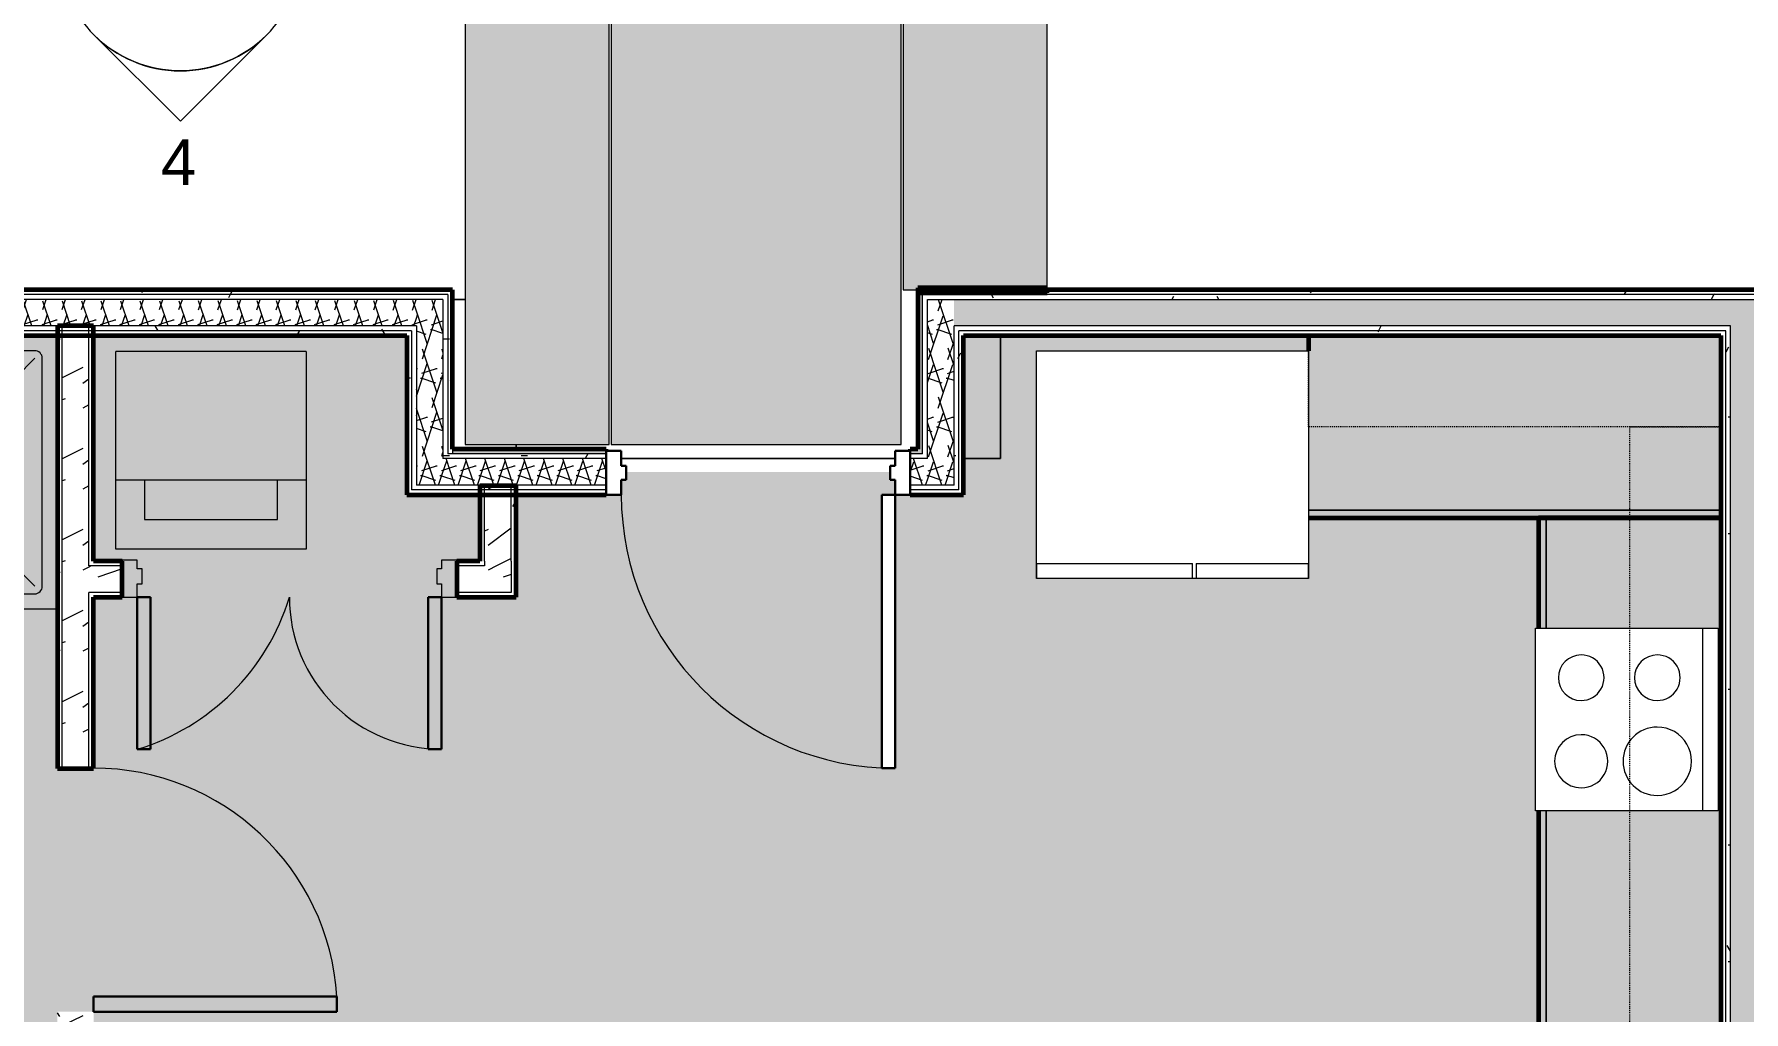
# Model space of a CAD drawing. Header units: inches. Extents: x -4105 to -1989, y 10980 to 12341.
# Drawn here: x -3141.1 to -2916.3, y 11554.3 to 11683 of the extents above; entities that cross this region are included whole.
import ezdxf

# ---------------------------------------------------------------- set-up
doc = ezdxf.new("R2010")
doc.units = ezdxf.units.IN
doc.header["$MEASUREMENT"] = 0
doc.linetypes.add('Dash', pattern=[0.25, 0.125, -0.125])
for name, color, linetype, lineweight in [('0-1', 7, 'Continuous', 5), ('0-2', 7, 'Continuous', 9), ('A-AREA-PATT-2', 41, 'Continuous', 9), ('A-DOOR', 31, 'Continuous', 18), ('A-DOOR-1', 7, 'Continuous', 9), ('A-DOOR-2', 50, 'Continuous', 30), ('A-DOOR-4', 135, 'Continuous', 18), ('A-DOOR-6', 43, 'Continuous', 18), ('A-DOOR-7', 31, 'Continuous', 30), ('A-DOOR-8', 31, 'Continuous', 9), ('A-DOOR-FRAM', 31, 'Continuous', 30), ('A-FLOR', 192, 'Continuous', 18), ('A-FLOR-1', 10, 'Continuous', 18), ('A-FLOR-2', 192, 'Continuous', 5), ('A-WALL', 113, 'Continuous', 18), ('A-WALL-2', 250, 'Continuous', 60), ('A-WALL-3', 10, 'Continuous', 18), ('A-WALL-PATT-1', 7, 'Continuous', 9), ('A-WALL-PATT-2', 253, 'Continuous', 9), ('A-WALL-PATT-4', 111, 'Continuous', 9), ('G-ANNO-SYMB-2', 111, 'Continuous', 9), ('I-WALL', 2, 'Continuous', 18), ('I-WALL-1', 2, 'Continuous', 5), ('I-WALL-2', 2, 'Continuous', 60), ('P-SANR-FIXT-1', 55, 'Continuous', 9), ('P-SANR-FIXT-2', 7, 'Continuous', 9), ('Q-CASE-1', 9, 'Continuous', 9), ('Q-CASE-2', 250, 'Continuous', 60), ('Q-CASE-3', 7, 'Continuous', 9), ('Q-CASE-HDLN-1', 7, 'Dash', 9), ('Q-SPCQ-1', 7, 'Continuous', 9)]:
    doc.layers.add(name, color=color, linetype=linetype, lineweight=lineweight)
doc.styles.add('Arial_1', font='arial.ttf', dxfattribs={"height": 6})
pattern_1 = [(0, (0, 0), (20.48, 5.12), [0.845, -14.515, 0.845, -14.515, -81.92]), (0, (0, 0), (20.48, 5.12), [-30.72, 0.845, -29.875, 0.845, -14.515, -35.84]), (0, (0, 0), (20.48, 5.12), [-76.8, 0.845, -9.395, 0.845, -24.755]), (120, (7.68, 2.56), (-14.67405, 15.1762003), [0.845, -14.515, 0.845, -14.515, -81.92]), (120, (7.68, 2.56), (-14.67405, 15.1762003), [-30.72, 0.845, -29.875, 0.845, -14.515, -35.84]), (120, (7.68, 2.56), (-14.67405, 15.1762003), [-76.8, 0.845, -9.395, 0.845, -24.755]), (240, (10.24, 12.8), (-5.80595, -20.2962003), [0.845, -14.515, 0.845, -14.515, -81.92]), (240, (10.24, 12.8), (-5.80595, -20.2962003), [-30.72, 0.845, -29.875, 0.845, -14.515, -35.84]), (240, (10.24, 12.8), (-5.80595, -20.2962003), [-76.8, 0.845, -9.395, 0.845, -24.755])]
pattern_2 = [(216.87, (4.265, 10.662), (31.9871619, 21.32545714), [5.331, -47.981]), (206.565, (10.662, 7.464), (-10.662476, -10.6620098), [11.921, -11.921]), (198.435, (10.662, 2.132), (-21.32449365, -10.6625869), [6.744, -26.974])]
pattern_3 = [(161.57, (0.32, 0.32), (-2.560496185, -0.000537386), [0, -18.214, 2.022, 0]), (18.43, (-0.32, 0.32), (-2.560496185, 0.000537386), [0, -18.214, 2.022, 0]), (108.43, (0.32, 0.32), (1.27922091, -6.400876726), [6.07, -14.166]), (71.57, (-0.32, 0.32), (1.27922091, 6.400876726), [6.07, -14.166])]

# ---------------------------------------------------------------- blocks, each defined once
blk = doc.blocks.new('Refrigerator_-_Side-by-Side_6047 - 36_ X 30_-1372843-ENLARGED FLOOR PLAN - 3RD FLOOR PLAN - EAST')
at = {"layer": 'Q-SPCQ-1'}
for p, q in [((-17.88, 15.58), (17.87, 15.58)), ((-17.88, -14.42), (-17.88, 15.58)), ((-17.88, 15.58), (-3.13, 15.58)), ((-17.88, 15.58), (-17.88, 13.58)), ((-3.13, 13.58), (-17.88, 13.58)), ((-3.13, 13.58), (-3.13, 15.58)), ((-2.63, 15.58), (17.87, 15.58)), ((-2.63, 15.58), (-2.63, 13.58)), ((17.87, 13.58), (-2.63, 13.58)), ((17.87, 15.58), (17.87, -14.42)), ((17.87, 13.58), (17.87, 15.58)), ((17.87, -14.42), (-17.88, -14.42))]:
    blk.add_line(p, q, dxfattribs=at)
blk = doc.blocks.new('Range - 24_ x 24_-V14-ENLARGED FLOOR PLAN - 3RD FLOOR PLAN - EAST')
at = {"layer": 'Q-SPCQ-1'}
for p, q in [((0, 0), (24, 0)), ((0, -24), (0, 0)), ((24, 0), (24, -24)), ((0, -22), (24, -22)), ((24, -24), (0, -24))]:
    blk.add_line(p, q, dxfattribs=at)
for centre, radius, start, end in [((6.5, -6), 3.5, 360, 180), ((17.5, -6), 3, 360, 180), ((6.5, -6), 3.5, 180, 0), ((17.5, -6), 3, 180, 0), ((6.5, -16), 4.5, 360, 180), ((17.5, -16), 3, 360, 180), ((6.5, -16), 4.5, 180, 0), ((17.5, -16), 3, 180, 0)]:
    blk.add_arc(centre, radius, start, end, dxfattribs=at)
blk = doc.blocks.new('OD_CW_Base Cabinet - OD_CW_Base Cabinet-1445614-ENLARGED FLOOR PLAN - 3RD FLOOR PLAN - EAST')
at = {"layer": 'Q-CASE-1'}
blk.add_hatch(color=256, dxfattribs=at).paths.add_polyline_path([(70.36, 24), (0.74, 24), (0.74, 1), (15.27, 1), (15.27, 23.62), (39.27, 23.62), (39.27, 1), (70.36, 1)], flags=0)
h = blk.add_hatch(color=256, dxfattribs=at)
h.paths.add_polyline_path([(70.36, 1), (39.27, 1), (39.27, 0), (70.36, 0)], flags=0)
h.paths.add_polyline_path([(15.27, 1), (0.74, 1), (0.74, 0), (15.27, 0)], flags=0)
at = {"layer": 'Q-CASE-2'}
for p, q in [((0.74, 24), (0.74, 0)), ((70.36, 0), (70.36, 24)), ((0.74, 0), (15.27, 0)), ((39.27, 0), (70.36, 0))]:
    blk.add_line(p, q, dxfattribs=at)
at = {"layer": 'Q-CASE-3'}
for p, q in [((0.74, 1), (0.74, 24)), ((70.36, 24), (70.36, 1)), ((0.74, 0), (0.74, 1)), ((0.74, 1), (15.27, 1)), ((15.27, 1), (0.74, 1)), ((15.27, 0), (0.74, 0)), ((39.27, 1), (70.36, 1)), ((70.36, 1), (39.27, 1)), ((70.36, 0), (39.27, 0)), ((70.36, 1), (70.36, 0))]:
    blk.add_line(p, q, dxfattribs=at)
blk = doc.blocks.new('OD_CW_Base Cabinet - OD_CW_Base Cabinet-1916523-ENLARGED FLOOR PLAN - 3RD FLOOR PLAN - EAST')
at = {"layer": 'Q-CASE-1'}
for points in [[(0.74, 1), (54.99, 1), (54.99, 24), (0.74, 24), (0.74, 7.8)], [(4.39, 0), (54.99, 0), (54.99, 1), (0.74, 1), (0.74, 0)]]:
    blk.add_hatch(color=256, dxfattribs=at).paths.add_polyline_path(points, flags=0)
at = {"layer": 'Q-CASE-2'}
for p, q in [((0.74, 24), (0.74, 22)), ((0.74, 0), (54.99, 0))]:
    blk.add_line(p, q, dxfattribs=at)
at = {"layer": 'Q-CASE-3'}
for p, q in [((0.74, 22), (0.74, 24)), ((0.74, 1), (54.99, 1)), ((54.99, 1), (0.74, 1)), ((54.99, 0), (0.74, 0))]:
    blk.add_line(p, q, dxfattribs=at)
blk = doc.blocks.new('Single-Flush - 32_ x 84_-1372862-ENLARGED FLOOR PLAN - 3RD FLOOR PLAN - EAST')
at = {"layer": 'A-DOOR-1'}
blk.add_arc((16, 2.37), 32.07, 93.5759, 180, dxfattribs=at)
at = {"layer": 'A-DOOR-2'}
for p, q in [((14, 2.37), (14, 34.38)), ((16, 34.38), (14, 34.38)), ((16, 2.37), (16, 34.38)), ((16, 2.37), (14, 2.37))]:
    blk.add_line(p, q, dxfattribs=at)
blk = doc.blocks.new('OD_CW_Upper Cabinet - OD_CW_Upper Cabinet-1916543-ENLARGED FLOOR PLAN - 3RD FLOOR PLAN - EAST')
at = {"layer": 'Q-CASE-HDLN-1'}
for p, q in [((0.74, -24), (0.74, -12)), ((0.74, -12), (118.36, -12)), ((118.36, -12), (118.36, -24)), ((118.36, -24), (0.74, -24))]:
    blk.add_line(p, q, dxfattribs=at)
blk = doc.blocks.new('OD_CW_Upper Cabinet - OD_CW_Upper Cabinet-1916511-ENLARGED FLOOR PLAN - 3RD FLOOR PLAN - EAST')
at = {"layer": 'Q-CASE-HDLN-1'}
for p, q in [((0.74, -24), (0.74, -12)), ((0.74, -12), (54.99, -12)), ((54.99, -12), (54.99, -24)), ((54.99, -24), (0.74, -24))]:
    blk.add_line(p, q, dxfattribs=at)
blk = doc.blocks.new('Stacked Washer and Dryer - 26_x25_ - Private-1372850-ENLARGED FLOOR PLAN - 3RD FLOOR PLAN - EAST')
at = {"layer": 'P-SANR-FIXT-1'}
blk.add_hatch(color=256, dxfattribs=at).paths.add_polyline_path([(26, 12.5), (0, 12.5), (0, -12.5), (26, -12.5)], flags=0)
at = {"layer": 'P-SANR-FIXT-2'}
for p, q in [((0, 12.5), (26, 12.5)), ((0, 12.5), (0, -12.5)), ((16.90625, -12.5), (16.90625, 12.5)), ((26, 12.5), (26, -12.5)), ((22.09375, 8.75), (16.90625, 8.75)), ((22.09375, -8.75), (22.09375, 8.75)), ((16.90625, -8.75), (22.09375, -8.75)), ((26, -12.5), (0, -12.5))]:
    blk.add_line(p, q, dxfattribs=at)
blk = doc.blocks.new('Flush-Double-Door-Adj_swing-w_handle_2100 - 1_-8_ x 7_-0_-2080036-ENLARGED FLOOR PLAN - 3RD FLOOR PLAN - EAST')
at = {"layer": 'A-DOOR-4'}
for points in [[(-20, 22.375), (-20, 2.375), (-18.25, 2.375), (-18.25, 22.375)], [(18.25, 22.375), (18.25, 2.375), (20, 2.375), (20, 22.375)]]:
    blk.add_hatch(color=256, dxfattribs=at).paths.add_polyline_path(points, flags=0)
at = {"layer": 'A-DOOR-6'}
h = blk.add_hatch(color=256, dxfattribs=at)
h.paths.add_polyline_path([(-20, 2.375), (-22, 2.375), (-22, -2.5), (-20, -2.5), (-20, -1.375), (-19.375, -1.375), (-19.375, 0.625), (-20, 0.625), (-20, 1.75)], flags=0)
h.paths.add_polyline_path([(22, 2.375), (20, 2.375), (20, 0.625), (19.375, 0.625), (19.375, -1.375), (20, -1.375), (20, -2.5), (22, -2.5), (22, 1.75)], flags=0)
at = {"layer": 'A-DOOR-1'}
for p, q in [((-20, 22.375), (-18.25, 22.375)), ((-20, 2.375), (-20, 22.375)), ((-18.25, 22.375), (-18.25, 2.375)), ((18.25, 22.375), (18.25, 2.375)), ((20, 22.375), (18.25, 22.375)), ((20, 2.375), (20, 22.375)), ((-20, 2.375), (-22, 2.375)), ((-22, 2.375), (-22, -2.5)), ((-18.25, 2.375), (-20, 2.375)), ((-20, 0.625), (-20, 2.375)), ((18.25, 2.375), (20, 2.375)), ((22, 2.375), (20, 2.375)), ((20, 2.375), (20, 0.625)), ((22, -2.5), (22, 2.375)), ((-19.375, 0.625), (-20, 0.625)), ((-19.375, -1.375), (-19.375, 0.625)), ((20, 0.625), (19.375, 0.625)), ((19.375, 0.625), (19.375, -1.375)), ((-20, -1.375), (-19.375, -1.375)), ((-20, -2.5), (-20, -1.375)), ((19.375, -1.375), (20, -1.375)), ((20, -1.375), (20, -2.5)), ((-22, -2.5), (-20, -2.5)), ((20, -2.5), (22, -2.5))]:
    blk.add_line(p, q, dxfattribs=at)
for centre, radius, start, end in [((-20, 2.375), 20, 360, 90), ((28.686, -6.311), 29.972, 106.84609, 163.15391)]:
    blk.add_arc(centre, radius, start, end, dxfattribs=at)
at = {"layer": 'A-DOOR-2'}
for p, q in [((-20, 22.375), (-20, 2.375)), ((-18.25, 22.375), (-20, 22.375)), ((-18.25, 2.375), (-18.25, 22.375)), ((20, 22.375), (18.25, 22.375)), ((18.25, 22.375), (18.25, 2.375)), ((20, 2.375), (20, 22.375)), ((-20, 2.375), (-18.25, 2.375)), ((18.25, 2.375), (20, 2.375))]:
    blk.add_line(p, q, dxfattribs=at)
blk = doc.blocks.new('Shower Base-3D - 36_ x 36_-1585791-ENLARGED FLOOR PLAN - 3RD FLOOR PLAN - EAST')
at = {"layer": 'P-SANR-FIXT-2'}
for p, q in [((-18, -18), (-18, 18)), ((15, 16), (-15, 16)), ((-16, 15), (-16, -15)), ((-1.13, 0.98), (-15, 15)), ((1.01, 1.11), (15, 15)), ((16, -15), (16, 15)), ((-1.12, -1), (-15, -15)), ((0.97, -1.14), (15, -15)), ((-15, -16), (15, -16))]:
    blk.add_line(p, q, dxfattribs=at)
for centre, start, end in [((-15, 15), 90, 180), ((15, 15), 360, 90), ((-15, -15), 180, 270), ((15, -15), 270, 0)]:
    blk.add_arc(centre, 1, start, end, dxfattribs=at)
blk = doc.blocks.new('CTR - 1st Phase - Unit Layouts_rvt-1-ENLARGED FLOOR PLAN - 3RD FLOOR PLAN - EAST')
at = {"layer": 'A-WALL-PATT-1'}
h = blk.add_hatch(dxfattribs=at)
h.set_pattern_fill('FP_1', color=256, style=0, pattern_type=2)
h.set_pattern_definition(pattern_1)
h.paths.add_polyline_path([(-3138.06, 11481.44), (-3137.44, 11481.44), (-3137.44, 11510.81), (-3138.06, 11510.81), (-3138.06, 11485.56)], flags=0)
h.paths.add_polyline_path([(-3137.44, 11514.31), (-3137.44, 11554.34), (-3138.06, 11554.34), (-3138.06, 11514.31)], flags=0)
h.paths.add_polyline_path([(-3137.44, 11586.34), (-3137.44, 11643.34), (-3138.06, 11643.34), (-3138.06, 11586.34)], flags=0)
h = blk.add_hatch(dxfattribs=at)
h.set_pattern_fill('FP_1', color=256, style=0, pattern_type=2)
h.set_pattern_definition(pattern_1)
h.paths.add_polyline_path([(-3133.94, 11485.56), (-3133.31, 11485.56), (-3133.31, 11510.81), (-3133.94, 11510.81), (-3133.94, 11494.25)], flags=0)
h.paths.add_polyline_path([(-3133.94, 11514.31), (-3133.31, 11514.31), (-3133.31, 11539.56), (-3133.94, 11539.56), (-3133.94, 11514.94)], flags=0)
h.paths.add_polyline_path([(-3133.31, 11543.06), (-3133.31, 11554.34), (-3133.94, 11554.34), (-3133.94, 11543.06)], flags=0)
h.paths.add_polyline_path([(-3133.31, 11586.34), (-3133.31, 11609.52), (-3133.94, 11609.52), (-3133.94, 11586.34)], flags=0)
h.paths.add_polyline_path([(-3133.31, 11613.02), (-3133.31, 11643.34), (-3133.94, 11643.34), (-3133.94, 11613.02), (-3133.41, 11613.02)], flags=0)
h = blk.add_hatch(dxfattribs=at)
h.set_pattern_fill('FP_1', color=256, style=0, pattern_type=2)
h.set_pattern_definition(pattern_1)
h.paths.add_polyline_path([(-3078.4, 11609.52), (-3077.77, 11609.52), (-3077.77, 11622.39), (-3078.4, 11622.39), (-3078.4, 11613.02)], flags=0)
at = {"layer": 'A-WALL-PATT-2'}
h = blk.add_hatch(dxfattribs=at)
h.set_pattern_fill('FP_2', color=256, style=0, pattern_type=2)
h.set_pattern_definition(pattern_2)
h.paths.add_polyline_path([(-3137.44, 11482.06), (-3133.94, 11482.06), (-3133.94, 11554.34), (-3137.44, 11554.34), (-3137.44, 11494.25)], flags=0)
h.paths.add_polyline_path([(-3137.44, 11586.34), (-3133.94, 11586.34), (-3133.94, 11644.59), (-3137.44, 11644.59), (-3137.44, 11615.23)], flags=0)
h = blk.add_hatch(dxfattribs=at)
h.set_pattern_fill('FP_2', color=256, style=0, pattern_type=2)
h.set_pattern_definition(pattern_2)
h.paths.add_polyline_path([(-3081.9, 11613.02), (-3078.4, 11613.02), (-3078.4, 11623.57), (-3081.9, 11623.57), (-3081.9, 11613.65)], flags=0)
h = blk.add_hatch(dxfattribs=at)
h.set_pattern_fill('FP_2', color=256, style=0, pattern_type=2)
h.set_pattern_definition(pattern_2)
h.paths.add_polyline_path([(-3078.76, 11609.52), (-3078.4, 11609.52), (-3078.4, 11613.02), (-3085.57, 11613.02), (-3085.57, 11609.52), (-3080.54, 11609.52)], flags=0)
h.paths.add_polyline_path([(-3130.37, 11609.52), (-3129.57, 11609.52), (-3129.57, 11613.02), (-3133.94, 11613.02), (-3133.94, 11609.52), (-3133.3, 11609.52)], flags=0)
at = {"layer": 'A-WALL-2'}
for p, q in [((-3138.06, 11644.59), (-3138.06, 11586.34)), ((-3133.31, 11644.59), (-3138.06, 11644.59)), ((-3133.31, 11613.65), (-3133.31, 11644.59)), ((-3082.52, 11623.57), (-3082.52, 11613.65)), ((-3077.77, 11623.57), (-3082.52, 11623.57)), ((-3077.77, 11613.65), (-3077.77, 11623.57)), ((-3129.57, 11613.65), (-3133.31, 11613.65)), ((-3129.57, 11608.9), (-3129.57, 11613.65)), ((-3082.52, 11613.65), (-3085.57, 11613.65)), ((-3085.57, 11613.65), (-3085.57, 11608.9)), ((-3077.77, 11609.52), (-3077.77, 11613.65)), ((-3133.31, 11586.34), (-3133.31, 11608.9)), ((-3133.31, 11608.9), (-3129.57, 11608.9)), ((-3085.57, 11608.9), (-3077.77, 11608.9)), ((-3077.77, 11608.9), (-3077.77, 11609.52)), ((-3138.06, 11586.34), (-3133.31, 11586.34))]:
    blk.add_line(p, q, dxfattribs=at)
at = {"layer": 'A-WALL-3'}
for p, q in [((-3137.44, 11586.34), (-3137.44, 11644.59)), ((-3133.94, 11613.02), (-3133.94, 11644.59)), ((-3081.9, 11613.65), (-3081.9, 11623.57)), ((-3078.4, 11613.65), (-3078.4, 11623.57)), ((-3081.9, 11613.65), (-3081.9, 11613.02)), ((-3078.4, 11613.65), (-3078.4, 11613.02)), ((-3133.31, 11613.02), (-3133.94, 11613.02)), ((-3129.57, 11613.02), (-3133.31, 11613.02)), ((-3081.9, 11613.02), (-3085.57, 11613.02)), ((-3078.4, 11613.02), (-3078.4, 11609.52)), ((-3133.94, 11586.34), (-3133.94, 11609.52)), ((-3133.31, 11609.52), (-3133.94, 11609.52)), ((-3129.57, 11609.52), (-3133.31, 11609.52)), ((-3078.4, 11609.52), (-3085.57, 11609.52))]:
    blk.add_line(p, q, dxfattribs=at)
at = {"layer": '0-2'}
blk.add_blockref('OD_CW_Base Cabinet - OD_CW_Base Cabinet-1916523-ENLARGED FLOOR PLAN - 3RD FLOOR PLAN - EAST', (-2974.31, 11619.34), dxfattribs=at)
for name, p, rotation in [('OD_CW_Upper Cabinet - OD_CW_Upper Cabinet-1916511-ENLARGED FLOOR PLAN - 3RD FLOOR PLAN - EAST', (-2918.59, 11619.34), 180), ('Shower Base-3D - 36_ x 36_-1585791-ENLARGED FLOOR PLAN - 3RD FLOOR PLAN - EAST', (-3156.06, 11625.34), 89.99999999995828), ('Stacked Washer and Dryer - 26_x25_ - Private-1372850-ENLARGED FLOOR PLAN - 3RD FLOOR PLAN - EAST', (-3117.87, 11641.23), 269.9999999999844), ('Refrigerator_-_Side-by-Side_6047 - 36_ X 30_-1372843-ENLARGED FLOOR PLAN - 3RD FLOOR PLAN - EAST', (-2991.45, 11626.92), 180), ('OD_CW_Upper Cabinet - OD_CW_Upper Cabinet-1916543-ENLARGED FLOOR PLAN - 3RD FLOOR PLAN - EAST', (-2943.32, 11512.98), 89.99999999999291), ('OD_CW_Base Cabinet - OD_CW_Base Cabinet-1445614-ENLARGED FLOOR PLAN - 3RD FLOOR PLAN - EAST', (-2943.32, 11620.08), 269.9999999999942), ('Flush-Double-Door-Adj_swing-w_handle_2100 - 1_-8_ x 7_-0_-2080036-ENLARGED FLOOR PLAN - 3RD FLOOR PLAN - EAST', (-3107.57, 11611.27), 180), ('Range - 24_ x 24_-V14-ENLARGED FLOOR PLAN - 3RD FLOOR PLAN - EAST', (-2943.7, 11580.81), 89.99999999998498), ('Single-Flush - 32_ x 84_-1372862-ENLARGED FLOOR PLAN - 3RD FLOOR PLAN - EAST', (-3135.69, 11570.34), 269.9999999999873)]:
    blk.add_blockref(name, p, dxfattribs=dict(at, rotation=rotation))
blk = doc.blocks.new('CTR - 1st Phase - Shell_rvt-1-ENLARGED FLOOR PLAN - 3RD FLOOR PLAN - EAST')
at = {"layer": 'A-FLOR-1'}
for p, q in [((-3084.46, 11648.09), (-3086.12, 11648.09)), ((-3086.12, 11648.09), (-3084.46, 11648.09)), ((-3014.07, 11643.34), (-3014.07, 11627.14)), ((-3014.07, 11627.14), (-3014.07, 11643.34)), ((-3077.77, 11628.39), (-3077.77, 11628.98)), ((-3077.77, 11628.98), (-3077.77, 11628.39)), ((-3027.92, 11627.14), (-3063.92, 11627.14)), ((-3063.92, 11627.14), (-3027.92, 11627.14)), ((-3014.07, 11627.14), (-3018.92, 11627.14)), ((-3018.92, 11627.14), (-3014.07, 11627.14))]:
    blk.add_line(p, q, dxfattribs=at)
blk = doc.blocks.new('HOLLOW METAL - UNIT DOOR-2058840-ENLARGED FLOOR PLAN - 3RD FLOOR PLAN - EAST')
at = {"layer": 'A-DOOR-7'}
for p, q in [((16.25, -3.25), (18, -3.25)), ((16.25, -39.25), (16.25, -3.25)), ((18, -3.25), (18, -39.25)), ((18, -39.25), (16.25, -39.25))]:
    blk.add_line(p, q, dxfattribs=at)
at = {"layer": 'A-DOOR-8'}
blk.add_arc((18, -3.25), 36, 180, 270, dxfattribs=at)
at = {"layer": 'A-DOOR-FRAM'}
for p, q in [((-20, 2.5), (-18, 2.5)), ((-20, -3.25), (-20, 2.5)), ((-18, 2.5), (-18, 0.5625)), ((18, 2.5), (20, 2.5)), ((18, 0.5625), (18, 2.5)), ((20, 2.5), (20, -3.25)), ((-18, 0.5625), (-17.375, 0.5625)), ((-17.375, 0.5625), (-17.375, -1.3125)), ((17.375, 0.5625), (18, 0.5625)), ((17.375, -1.3125), (17.375, 0.5625)), ((-18, -1.3125), (-18, -3.25)), ((-17.375, -1.3125), (-18, -1.3125)), ((18, -1.3125), (17.375, -1.3125)), ((18, -3.25), (18, -1.3125)), ((-18, -3.25), (-20, -3.25)), ((20, -3.25), (18, -3.25))]:
    blk.add_line(p, q, dxfattribs=at)
blk = doc.blocks.new('Elevation - Filled Arrow-152140-ENLARGED FLOOR PLAN - 3RD FLOOR PLAN - EAST')
at = {"layer": 'G-ANNO-SYMB-2'}
for start, end in [(360, 180), (180, 360)]:
    blk.add_arc((0, 0), 0.25, start, end, dxfattribs=at)
blk = doc.blocks.new('Elevation - Filled Arrow-151867-ENLARGED FLOOR PLAN - 3RD FLOOR PLAN - EAST')
at = {"layer": 'G-ANNO-SYMB-2'}
for p, q in [((0, 0.3536), (-0.1768, 0.1768)), ((0.1768, 0.1768), (0, 0.3536))]:
    blk.add_line(p, q, dxfattribs=at)
blk.add_arc((0, 0), 0.25, 45, 135, dxfattribs=at)

msp = doc.modelspace()

# ---------------------------------------------------------------- hatches: boundary and pattern name
at = {"layer": 'A-AREA-PATT-2'}
h = msp.add_hatch(color=256, dxfattribs=at)
h.paths.add_polyline_path([(-3127.5737, 11608.8997), (-3125.8237, 11608.8997), (-3125.8237, 11588.8997), (-3127.5737, 11588.8997)], flags=0)
h.paths.add_polyline_path([(-3103.9237, 11252.3894), (-3098.9112, 11252.3894), (-3098.9112, 11255.6394), (-3101.29, 11255.6394), (-3101.29, 11283.7894), (-3102.6737, 11283.7894), (-3102.6737, 11288.5394), (-3095.2362, 11288.5394), (-3095.2362, 11283.7894), (-3096.54, 11283.7894), (-3096.54, 11256.2644), (-3074.6737, 11256.2644), (-3074.6737, 11283.7894), (-3075.2362, 11283.7894), (-3075.2362, 11288.5394), (-3074.6737, 11288.5394), (-3074.6737, 11442.4394), (-3069.9237, 11442.4394), (-3069.9237, 11256.2644), (-2919.3237, 11256.2644), (-2919.3237, 11328.2761), (-2935.4487, 11328.2761), (-2935.4487, 11328.9366), (-2935.4798, 11328.9634), (-2935.4798, 11329.4257), (-2935.4487, 11329.4257), (-2935.4487, 11344.6187), (-2935.4805, 11344.6187), (-2935.4805, 11345.6132), (-2935.4487, 11345.6132), (-2935.4487, 11346.2761), (-2931.4487, 11346.2761), (-2931.4487, 11382.2761), (-2935.4487, 11382.2761), (-2935.4487, 11382.939), (-2935.4805, 11382.939), (-2935.4798, 11383.9335), (-2935.4487, 11383.9335), (-2935.4487, 11399.1265), (-2935.4798, 11399.1265), (-2935.4798, 11399.6156), (-2935.4487, 11399.6156), (-2935.4487, 11400.2761), (-2919.3237, 11400.2761), (-2919.3237, 11513.7144), (-2944.6326, 11513.7144), (-2944.6326, 11506.6399), (-2961.1326, 11506.6399), (-2961.1326, 11513.7144), (-2974.7539, 11513.7144), (-2974.7539, 11506.6399), (-2991.2539, 11506.6399), (-2991.2539, 11513.7144), (-3003.8752, 11513.7144), (-3003.8752, 11506.6399), (-3020.3752, 11506.6399), (-3020.3752, 11513.7144), (-3027.9237, 11513.7144), (-3027.9237, 11549.7144), (-3025.3237, 11549.7144), (-3025.317, 11551.1935), (-3025.2661, 11551.2817), (-3025.1269, 11551.3394), (-3024.2308, 11551.3394), (-3024.2308, 11551.5894), (-3020.4997, 11551.5894), (-3020.4997, 11551.8394), (-3018.5312, 11551.8394), (-3018.5312, 11551.5894), (-3009.1737, 11551.5894), (-3009.1737, 11551.8394), (-3008.5832, 11551.8394), (-3008.5832, 11551.5894), (-3007.9926, 11551.5894), (-3007.9926, 11551.8394), (-3007.402, 11551.8394), (-3007.402, 11551.5894), (-3006.8115, 11551.5894), (-3006.8115, 11551.8394), (-3006.2209, 11551.8394), (-3006.2209, 11551.5894), (-3005.6304, 11551.5894), (-3005.6304, 11551.8394), (-3005.0398, 11551.8394), (-3005.0398, 11551.5894), (-3002.4167, 11551.5894), (-3002.3956, 11551.3394), (-3001.4673, 11551.3173), (-3001.3814, 11551.2817), (-3001.3237, 11551.1425), (-3001.3237, 11549.7144), (-2943.3237, 11549.7144), (-2943.3237, 11580.8092), (-2943.6987, 11580.8092), (-2943.6987, 11604.8092), (-2943.3237, 11604.8092), (-2943.3237, 11619.3394), (-2973.5737, 11619.3394), (-2973.5737, 11611.3394), (-3009.3237, 11611.3394), (-3009.3237, 11641.3394), (-2973.5737, 11641.3394), (-2973.5737, 11643.3394), (-3018.9237, 11643.3394), (-3018.9237, 11622.3894), (-3027.9237, 11622.3894), (-3027.9237, 11624.3269), (-3028.5487, 11624.3269), (-3028.5487, 11625.3894), (-3063.2987, 11625.3894), (-3063.2987, 11624.3269), (-3063.9237, 11624.3269), (-3063.9237, 11622.3894), (-3077.7737, 11622.3894), (-3077.7737, 11608.8997), (-3087.5737, 11608.8997), (-3087.5737, 11610.6497), (-3088.1987, 11610.6497), (-3088.1987, 11612.6497), (-3087.5737, 11612.6497), (-3087.5737, 11613.7747), (-3085.5737, 11613.7747), (-3085.5737, 11613.6497), (-3082.5237, 11613.6497), (-3082.5237, 11622.3894), (-3092.1237, 11622.3894), (-3092.1237, 11643.3394), (-3133.3128, 11643.3394), (-3133.3128, 11613.6497), (-3129.5737, 11613.6497), (-3129.5737, 11613.7747), (-3127.5737, 11613.7747), (-3127.5737, 11612.6497), (-3126.9487, 11612.6497), (-3126.9487, 11610.6497), (-3127.5737, 11610.6497), (-3127.5737, 11608.8997), (-3133.3128, 11608.8997), (-3133.3128, 11586.3394), (-3138.0628, 11586.3394), (-3138.0628, 11643.3394), (-3174.0628, 11643.3394), (-3174.0628, 11607.3394), (-3179.1878, 11607.3394), (-3179.1878, 11612.0894), (-3178.8128, 11612.0894), (-3178.8128, 11643.3394), (-3201.3237, 11643.3394), (-3201.3237, 11612.0894), (-3199.1878, 11612.0894), (-3199.1878, 11607.3394), (-3201.3237, 11607.3394), (-3201.3237, 11601.3156), (-3193.5975, 11601.3156), (-3192.6331, 11601.1886), (-3191.7344, 11600.8164), (-3190.9627, 11600.2242), (-3190.3705, 11599.4525), (-3189.9983, 11598.5538), (-3189.8713, 11597.5131), (-3189.8713, 11596.2011), (-3186.8475, 11596.5488), (-3185.8475, 11597.7405), (-3184.8475, 11598.3073), (-3183.6602, 11598.6083), (-3182.8437, 11598.7522), (-3181.8475, 11598.8394), (-3179.8551, 11598.6651), (-3177.8475, 11598.1271), (-3175.8475, 11597.3992), (-3173.8475, 11596.4666), (-3171.8475, 11595.0792), (-3170.8475, 11594.0792), (-3170.3475, 11593.2131), (-3169.8475, 11591.8394), (-3169.8475, 11590.8394), (-3170.3475, 11589.4657), (-3170.8475, 11588.5996), (-3171.8475, 11587.5996), (-3173.8475, 11586.2122), (-3175.8475, 11585.2796), (-3177.8475, 11584.5516), (-3179.8551, 11584.0137), (-3181.8475, 11583.8394), (-3182.8437, 11583.9266), (-3183.8475, 11584.1035), (-3184.8475, 11584.3715), (-3185.8475, 11584.9383), (-3186.8475, 11586.13), (-3189.8713, 11586.4777), (-3189.8713, 11585.0894), (-3189.9983, 11584.125), (-3190.3705, 11583.2263), (-3190.9627, 11582.4546), (-3191.7344, 11581.8624), (-3192.6331, 11581.4901), (-3193.5975, 11581.3632), (-3201.3237, 11581.3632), (-3201.3237, 11573.3394), (-3177.3237, 11573.3394), (-3177.3237, 11514.9394), (-3173.5737, 11514.9394), (-3173.5737, 11510.1894), (-3201.3237, 11510.1894), (-3201.3237, 11256.2644), (-3139.4362, 11256.2644), (-3139.4362, 11288.5394), (-3132.6737, 11288.5394), (-3132.6737, 11283.7894), (-3134.6862, 11283.7894), (-3134.6862, 11256.1644), (-3136.9362, 11256.1644), (-3136.9362, 11252.3894), (-3104.9237, 11252.3894)], flags=0)
h.paths.add_polyline_path([(-3104.9237, 11257.5394), (-3131.9237, 11257.5394), (-3131.9237, 11282.7894), (-3122.4237, 11282.7894), (-3122.4152, 11283.2894), (-3121.9237, 11283.2894), (-3121.9237, 11282.7894), (-3105.6737, 11282.7894), (-3105.661, 11283.2894), (-3104.9237, 11283.2894), (-3104.9237, 11282.7894), (-3103.9237, 11282.7894), (-3103.9237, 11257.5394)], flags=0)
h.paths.add_polyline_path([(-2969.921, 11280.7864), (-2980.3987, 11280.7864), (-2980.3987, 11315.7864), (-2974.3987, 11315.7864), (-2974.3987, 11316.7864), (-2938.3987, 11316.7864), (-2938.3987, 11315.7864), (-2932.3987, 11315.7864), (-2932.3987, 11280.7864)], flags=0)
h.paths.add_polyline_path([(-3199.3862, 11293.3144), (-3199.3862, 11311.3144), (-3181.3862, 11311.3144), (-3181.3862, 11293.3144), (-3191.5297, 11293.3144)], flags=0)
h.paths.add_polyline_path([(-3198.9273, 11315.3144), (-3199.8862, 11315.3144), (-3199.8862, 11393.3144), (-3119.8862, 11393.3144), (-3119.8862, 11315.3144), (-3184.7453, 11315.3144)], flags=0)
h.paths.add_polyline_path([(-3019.7237, 11325.7864), (-3019.7237, 11409.7864), (-2984.7237, 11409.7864), (-2984.7237, 11403.7864), (-2983.7237, 11403.7864), (-2983.7237, 11331.7864), (-2984.7237, 11331.7864), (-2984.7237, 11325.7864), (-3015.7237, 11325.7864)], flags=0)
h.paths.add_polyline_path([(-3199.3862, 11395.2462), (-3199.3862, 11413.2462), (-3181.3862, 11413.2462), (-3181.3862, 11395.2462)], flags=0)
h.paths.add_polyline_path([(-2963.5204, 11418.7864), (-2974.3987, 11418.7864), (-2974.3987, 11419.7864), (-2980.3987, 11419.7864), (-2980.3987, 11454.7864), (-2932.3987, 11454.7864), (-2932.3987, 11419.7864), (-2938.3987, 11419.7864), (-2938.3987, 11418.7864)], flags=0)
h.paths.add_polyline_path([(-3074.6737, 11478.4394), (-3074.6737, 11481.4394), (-3081.4362, 11481.4394), (-3081.4362, 11480.6894), (-3083.9362, 11480.6894), (-3083.9362, 11481.4394), (-3084.1862, 11481.4394), (-3084.1862, 11483.4394), (-3106.1862, 11483.4394), (-3106.1862, 11484.8144), (-3126.1862, 11484.8144), (-3126.1862, 11481.4394), (-3126.4362, 11481.4394), (-3126.4362, 11480.6894), (-3128.9362, 11480.6894), (-3128.9362, 11481.4394), (-3138.0628, 11481.4394), (-3138.0628, 11510.1894), (-3139.5737, 11510.1894), (-3139.5737, 11514.9394), (-3138.0628, 11514.9394), (-3138.0628, 11554.3394), (-3133.3128, 11554.3394), (-3133.3128, 11543.6894), (-3128.9362, 11543.6894), (-3128.9362, 11544.4394), (-3126.4362, 11544.4394), (-3126.4362, 11543.6894), (-3126.1862, 11543.6894), (-3126.1862, 11540.3144), (-3106.1862, 11540.3144), (-3106.1862, 11541.6894), (-3084.1862, 11541.6894), (-3084.1862, 11543.6894), (-3083.9362, 11543.6894), (-3083.9362, 11544.4394), (-3081.4362, 11544.4394), (-3081.4362, 11543.6894), (-3069.9237, 11543.6894), (-3069.9237, 11478.4394), (-3074.0487, 11478.4394)], flags=0)
h.paths.add_polyline_path([(-3092.0577, 11484.8144), (-3084.1862, 11484.8144), (-3084.1862, 11486.1894), (-3083.9362, 11486.1894), (-3083.9362, 11486.9394), (-3081.4362, 11486.9394), (-3081.4362, 11486.1894), (-3074.6737, 11486.1894), (-3074.6737, 11510.1894), (-3133.3128, 11510.1894), (-3133.3128, 11486.1894), (-3128.9362, 11486.1894), (-3128.9362, 11486.9394), (-3126.4362, 11486.9394), (-3126.4362, 11486.1894), (-3104.1862, 11486.1894), (-3104.1862, 11484.8144), (-3100.1088, 11484.8144)], flags=0)
h.paths.add_polyline_path([(-3095.3812, 11514.9394), (-3074.6737, 11514.9394), (-3074.6737, 11538.9394), (-3081.4362, 11538.9394), (-3081.4362, 11538.1894), (-3083.9362, 11538.1894), (-3083.9362, 11538.9394), (-3084.1862, 11538.9394), (-3084.1862, 11540.3144), (-3104.1862, 11540.3144), (-3104.1862, 11538.9394), (-3126.4362, 11538.9394), (-3126.4362, 11538.1894), (-3128.9362, 11538.1894), (-3128.9362, 11538.9394), (-3133.3128, 11538.9394), (-3133.3128, 11514.9394), (-3109.3128, 11514.9394)], flags=0)
h.paths.add_polyline_path([(-3027.9237, 11586.3894), (-3029.6737, 11586.3894), (-3029.6737, 11622.3894), (-3027.9237, 11622.3894), (-3027.9237, 11606.7541)], flags=0)
h.paths.add_polyline_path([(-3089.3237, 11588.8997), (-3089.3237, 11608.8997), (-3087.5737, 11608.8997), (-3087.5737, 11588.8997), (-3089.1237, 11588.8997)], flags=0)
h.paths.add_polyline_path([(-3129.5737, 11615.234), (-3130.3737, 11615.234), (-3130.3737, 11641.234), (-3105.3737, 11641.234), (-3105.3737, 11615.234), (-3127.5737, 11615.234)], flags=0)
at = {"layer": 'A-FLOR-2'}
h = msp.add_hatch(color=256, dxfattribs=at)
h.paths.add_polyline_path([(-3077.6705, 11628.9808), (-3065.5052, 11628.9808), (-3065.5052, 11692.5894), (-3084.4552, 11692.5894), (-3084.4552, 11628.9808), (-3077.7737, 11628.9808)], flags=0)
h.paths.add_polyline_path([(-3027.1052, 11628.9808), (-3027.1052, 11692.5894), (-3065.2552, 11692.5894), (-3065.2552, 11628.9808), (-3030.9893, 11628.9808)], flags=0)
h.paths.add_polyline_path([(-3024.9237, 11649.3394), (-3024.9237, 11649.5894), (-3007.9052, 11649.5894), (-3007.9052, 11692.5894), (-3026.8552, 11692.5894), (-3026.8552, 11649.3394)], flags=0)
at = {"layer": 'A-WALL-PATT-4'}
h = msp.add_hatch(dxfattribs=at)
h.set_pattern_fill('FP_1', color=256, style=0, pattern_type=2)
h.set_pattern_definition(pattern_1)
h.paths.add_polyline_path([(-3092.0577, 11648.7144), (-3086.7487, 11648.7144), (-3086.7487, 11649.3394), (-3206.6987, 11649.3394), (-3206.6987, 11648.7144), (-3092.1237, 11648.7144)], flags=0)
h = msp.add_hatch(dxfattribs=at)
h.set_pattern_fill('FP_1', color=256, style=0, pattern_type=2)
h.set_pattern_definition(pattern_1)
h.paths.add_polyline_path([(-3086.1237, 11627.7644), (-3086.1237, 11649.3394), (-3086.7487, 11649.3394), (-3086.7487, 11627.7644)], flags=0)
h = msp.add_hatch(dxfattribs=at)
h.set_pattern_fill('FP_1', color=256, style=0, pattern_type=2)
h.set_pattern_definition(pattern_1)
h.paths.add_polyline_path([(-3007.9052, 11648.7144), (-2778.9237, 11648.7144), (-2778.9237, 11649.3394), (-3018.9237, 11649.3394), (-3018.9237, 11648.9644), (-3024.2987, 11648.9644), (-3024.2987, 11648.7144), (-3012.1493, 11648.7144)], flags=0)
h = msp.add_hatch(dxfattribs=at)
h.set_pattern_fill('FP_1', color=256, style=0, pattern_type=2)
h.set_pattern_definition(pattern_1)
h.paths.add_polyline_path([(-3090.8737, 11648.0894), (-3087.3737, 11648.0894), (-3087.3737, 11648.7144), (-3206.0737, 11648.7144), (-3206.0737, 11648.0894), (-3091.4987, 11648.0894)], flags=0)
h = msp.add_hatch(dxfattribs=at)
h.set_pattern_fill('FP_4', color=256, style=0, pattern_type=2)
h.set_pattern_definition(pattern_3)
h.paths.add_polyline_path([(-3099.2081, 11644.5894), (-3090.8737, 11644.5894), (-3090.8737, 11648.0894), (-3202.5737, 11648.0894), (-3202.5737, 11644.5894), (-3153.126, 11644.5894)], flags=0)
h = msp.add_hatch(dxfattribs=at)
h.set_pattern_fill('FP_4', color=256, style=0, pattern_type=2)
h.set_pattern_definition(pattern_3)
h.paths.add_polyline_path([(-3090.8737, 11623.6394), (-3087.3737, 11623.6394), (-3087.3737, 11648.0894), (-3090.8737, 11648.0894), (-3090.8737, 11625.5054)], flags=0)
h = msp.add_hatch(dxfattribs=at)
h.set_pattern_fill('FP_1', color=256, style=0, pattern_type=2)
h.set_pattern_definition(pattern_1)
h.paths.add_polyline_path([(-3087.3737, 11627.1394), (-3086.7487, 11627.1394), (-3086.7487, 11648.7144), (-3087.3737, 11648.7144), (-3087.3737, 11627.7644)], flags=0)
h = msp.add_hatch(dxfattribs=at)
h.set_pattern_fill('FP_1', color=256, style=0, pattern_type=2)
h.set_pattern_definition(pattern_1)
h.paths.add_polyline_path([(-3007.9052, 11648.0894), (-2779.5487, 11648.1057), (-2779.5487, 11648.7144), (-3023.6737, 11648.7144), (-3023.6737, 11648.0894), (-3014.0737, 11648.0894)], flags=0)
h = msp.add_hatch(dxfattribs=at)
h.set_pattern_fill('FP_4', color=256, style=0, pattern_type=2)
h.set_pattern_definition(pattern_3)
h.paths.add_polyline_path([(-3020.1737, 11623.6394), (-3020.1737, 11648.0894), (-3023.6737, 11648.0894), (-3023.6737, 11623.6394)], flags=0)
h = msp.add_hatch(dxfattribs=at)
h.set_pattern_fill('FP_4', color=256, style=0, pattern_type=2)
h.set_pattern_definition(pattern_3)
h.paths.add_polyline_path([(-2780.1737, 11644.5894), (-2780.1737, 11648.0894), (-3020.1737, 11648.0894), (-3020.1737, 11644.5894), (-2782.4164, 11644.5894)], flags=0)
h = msp.add_hatch(dxfattribs=at)
h.set_pattern_fill('FP_1', color=256, style=0, pattern_type=2)
h.set_pattern_definition(pattern_1)
h.paths.add_polyline_path([(-3091.4987, 11643.9644), (-3091.4987, 11644.5894), (-3133.9378, 11644.5894), (-3133.9378, 11643.9644), (-3092.0577, 11643.9644)], flags=0)
h.paths.add_polyline_path([(-3198.9273, 11643.9644), (-3178.1878, 11643.9644), (-3178.1878, 11644.5894), (-3201.9487, 11644.5894), (-3201.9487, 11643.9644), (-3201.3237, 11643.9644)], flags=0)
h.paths.add_polyline_path([(-3174.6878, 11643.9644), (-3137.4378, 11643.9644), (-3137.4378, 11644.5894), (-3174.6878, 11644.5894), (-3174.6878, 11644.2568)], flags=0)
h = msp.add_hatch(dxfattribs=at)
h.set_pattern_fill('FP_1', color=256, style=0, pattern_type=2)
h.set_pattern_definition(pattern_1)
h.paths.add_polyline_path([(-3106.8632, 11643.3394), (-3092.1237, 11643.3394), (-3092.1237, 11643.9644), (-3133.9378, 11643.9644), (-3133.9378, 11643.3394), (-3130.3737, 11643.3394)], flags=0)
h.paths.add_polyline_path([(-3198.9273, 11643.3394), (-3178.1878, 11643.3394), (-3178.1878, 11643.9644), (-3201.3237, 11643.9644), (-3201.3237, 11643.3394)], flags=0)
h.paths.add_polyline_path([(-3174.6878, 11643.3394), (-3137.4378, 11643.3394), (-3137.4378, 11643.9644), (-3174.6878, 11643.9644)], flags=0)
h = msp.add_hatch(dxfattribs=at)
h.set_pattern_fill('FP_1', color=256, style=0, pattern_type=2)
h.set_pattern_definition(pattern_1)
h.paths.add_polyline_path([(-3092.1237, 11622.3894), (-3091.4987, 11622.3894), (-3091.4987, 11643.9644), (-3092.1237, 11643.9644), (-3092.1237, 11623.0144)], flags=0)
h = msp.add_hatch(dxfattribs=at)
h.set_pattern_fill('FP_1', color=256, style=0, pattern_type=2)
h.set_pattern_definition(pattern_1)
h.paths.add_polyline_path([(-3019.5487, 11623.0144), (-3019.5487, 11644.5894), (-3020.1737, 11644.5894), (-3020.1737, 11623.0144)], flags=0)
h = msp.add_hatch(dxfattribs=at)
h.set_pattern_fill('FP_1', color=256, style=0, pattern_type=2)
h.set_pattern_definition(pattern_1)
h.paths.add_polyline_path([(-2847.7843, 11643.9644), (-2783.6737, 11643.9674), (-2783.6737, 11644.5894), (-2914.5737, 11644.5894), (-2914.5737, 11643.9644), (-2851.3475, 11643.9644)], flags=0)
h.paths.add_polyline_path([(-3018.9237, 11643.9644), (-2918.0737, 11643.9644), (-2918.0737, 11644.5894), (-3019.5487, 11644.5894), (-3019.5487, 11643.9644)], flags=0)
h = msp.add_hatch(dxfattribs=at)
h.set_pattern_fill('FP_1', color=256, style=0, pattern_type=2)
h.set_pattern_definition(pattern_1)
h.paths.add_polyline_path([(-3018.9237, 11622.3894), (-3018.9237, 11643.9644), (-3019.5487, 11643.9644), (-3019.5487, 11622.3894)], flags=0)
h = msp.add_hatch(dxfattribs=at)
h.set_pattern_fill('FP_1', color=256, style=0, pattern_type=2)
h.set_pattern_definition(pattern_1)
h.paths.add_polyline_path([(-2847.7843, 11643.3394), (-2784.2987, 11643.3394), (-2784.2987, 11643.9644), (-2913.9487, 11643.9644), (-2913.9487, 11643.3394), (-2851.3475, 11643.3394)], flags=0)
h.paths.add_polyline_path([(-3010.4282, 11643.3394), (-2918.6987, 11643.3394), (-2918.6987, 11643.9644), (-3018.9237, 11643.9644), (-3018.9237, 11643.3394), (-3014.0737, 11643.3394)], flags=0)
h = msp.add_hatch(dxfattribs=at)
h.set_pattern_fill('FP_1', color=256, style=0, pattern_type=2)
h.set_pattern_definition(pattern_1)
h.paths.add_polyline_path([(-2919.3237, 11255.6394), (-2918.6987, 11255.6394), (-2918.6987, 11643.3394), (-2919.3237, 11643.3394), (-2919.3237, 11256.2644)], flags=0)
h = msp.add_hatch(dxfattribs=at)
h.set_pattern_fill('FP_1', color=256, style=0, pattern_type=2)
h.set_pattern_definition(pattern_1)
h.paths.add_polyline_path([(-2918.0737, 11255.6394), (-2918.0737, 11643.9644), (-2918.6987, 11643.9644), (-2918.6983, 11255.6394)], flags=0)
h = msp.add_hatch(dxfattribs=at)
h.set_pattern_fill('FP_4', color=256, style=0, pattern_type=2)
h.set_pattern_definition(pattern_3)
h.paths.add_polyline_path([(-2914.5737, 11255.3644), (-2914.5737, 11644.5894), (-2918.0737, 11644.5894), (-2918.0737, 11255.3644)], flags=0)
h = msp.add_hatch(dxfattribs=at)
h.set_pattern_fill('FP_4', color=256, style=0, pattern_type=2)
h.set_pattern_definition(pattern_3)
h.paths.add_polyline_path([(-3077.97, 11623.6394), (-3065.9237, 11623.6394), (-3065.9237, 11627.1394), (-3087.3737, 11627.1394), (-3087.3737, 11623.6394), (-3078.323, 11623.6394)], flags=0)
h.paths.add_polyline_path([(-3024.9237, 11623.6394), (-3023.6737, 11623.6394), (-3023.6737, 11627.1394), (-3025.9237, 11627.1394), (-3025.9237, 11623.6394)], flags=0)
h = msp.add_hatch(dxfattribs=at)
h.set_pattern_fill('FP_1', color=256, style=0, pattern_type=2)
h.set_pattern_definition(pattern_1)
h.paths.add_polyline_path([(-3077.7737, 11627.1394), (-3065.9237, 11627.1394), (-3065.9237, 11627.7644), (-3086.7487, 11627.7644), (-3086.7487, 11627.1394), (-3084.4552, 11627.1394)], flags=0)
h.paths.add_polyline_path([(-3024.9237, 11627.1394), (-3024.2987, 11627.1394), (-3024.2987, 11627.7644), (-3025.9237, 11627.7644), (-3025.9237, 11627.1394)], flags=0)
h = msp.add_hatch(dxfattribs=at)
h.set_pattern_fill('FP_1', color=256, style=0, pattern_type=2)
h.set_pattern_definition(pattern_1)
h.paths.add_polyline_path([(-3078.3987, 11622.3894), (-3065.9237, 11622.3894), (-3065.9237, 11623.0144), (-3078.3987, 11623.0144), (-3078.3987, 11622.6284)], flags=0)
h.paths.add_polyline_path([(-3087.3737, 11622.3894), (-3081.8987, 11622.3894), (-3081.8987, 11623.0144), (-3091.4987, 11623.0144), (-3091.4987, 11622.3894), (-3090.8737, 11622.3894)], flags=0)
h.paths.add_polyline_path([(-3024.9237, 11622.3894), (-3019.5487, 11622.3894), (-3019.5487, 11623.0144), (-3025.9237, 11623.0144), (-3025.9237, 11622.3894)], flags=0)
at = {"layer": 'I-WALL'}
for points in [[(-3018.9237, 11648.9644), (-3018.9237, 11649.3394), (-3007.9052, 11649.3394), (-3007.9052, 11649.5894), (-3024.9237, 11649.5894), (-3024.9237, 11649.3394), (-3024.5487, 11648.9644), (-3023.6737, 11648.9644)], [(-3024.2987, 11627.7644), (-3024.2987, 11648.9644), (-3024.5487, 11648.9644), (-3024.9237, 11649.3394), (-3024.9237, 11627.7644)]]:
    msp.add_hatch(color=256, dxfattribs=at).paths.add_polyline_path(points, flags=0)
at = {"layer": 'I-WALL-1'}
h = msp.add_hatch(color=256, dxfattribs=at)
h.paths.add_polyline_path([(-3084.4552, 11627.7644), (-3065.9237, 11627.7644), (-3065.9237, 11628.3894), (-3086.1237, 11628.3894), (-3086.1237, 11627.7644)], flags=0)
h.paths.add_polyline_path([(-3024.9237, 11627.7644), (-3024.9237, 11628.3894), (-3025.9237, 11628.3894), (-3025.9237, 11627.7644)], flags=0)

# ---------------------------------------------------------------- linework, layer by layer
at = {"layer": 'A-FLOR'}
for p, q in [((-3084.4552, 11692.5894), (-3084.4552, 11628.9808)), ((-3065.5052, 11628.9808), (-3065.5052, 11692.5894)), ((-3065.2552, 11692.5894), (-3065.2552, 11628.9808)), ((-3027.1052, 11628.9808), (-3027.1052, 11692.5894)), ((-3026.8552, 11692.5894), (-3026.8552, 11649.3394)), ((-3007.9052, 11649.5894), (-3007.9052, 11692.5894)), ((-3026.8552, 11649.3394), (-3024.9237, 11649.3394)), ((-3084.4552, 11628.9808), (-3065.5052, 11628.9808)), ((-3065.2552, 11628.9808), (-3027.1052, 11628.9808))]:
    msp.add_line(p, q, dxfattribs=at)
at = {"layer": 'A-WALL'}
for p, q in [((-3024.2987, 11627.7644), (-3024.2987, 11649.3394)), ((-3086.7487, 11648.7144), (-3206.6987, 11648.7144)), ((-3087.3737, 11648.0894), (-3206.0737, 11648.0894)), ((-3087.3737, 11648.0894), (-3087.3737, 11627.1394)), ((-3086.7487, 11648.7144), (-3086.7487, 11627.7644)), ((-2779.5487, 11648.7144), (-3024.2987, 11648.7144)), ((-3023.6737, 11648.0894), (-2780.1737, 11648.0894)), ((-3023.6737, 11627.1394), (-3023.6737, 11648.0894)), ((-3090.8737, 11644.5894), (-3202.5737, 11644.5894)), ((-3091.4987, 11643.9644), (-3201.9487, 11643.9644)), ((-3091.4987, 11643.9644), (-3091.4987, 11623.0144)), ((-3090.8737, 11644.5894), (-3090.8737, 11623.6394)), ((-2918.0737, 11644.5894), (-3020.1737, 11644.5894)), ((-3020.1737, 11623.6394), (-3020.1737, 11644.5894)), ((-2918.6987, 11643.9644), (-3019.5487, 11643.9644)), ((-3019.5487, 11623.0144), (-3019.5487, 11643.9644)), ((-2918.6987, 11255.3644), (-2918.6987, 11643.9644)), ((-2918.0737, 11255.3644), (-2918.0737, 11644.5894)), ((-3065.9237, 11627.1394), (-3087.3737, 11627.1394)), ((-3065.9237, 11627.7644), (-3086.7487, 11627.7644)), ((-3086.1237, 11628.3894), (-3086.1237, 11627.7644)), ((-3024.2987, 11627.7644), (-3025.9237, 11627.7644)), ((-3023.6737, 11627.1394), (-3025.9237, 11627.1394)), ((-3065.9237, 11623.0144), (-3091.4987, 11623.0144)), ((-3065.9237, 11623.6394), (-3090.8737, 11623.6394)), ((-3020.1737, 11623.6394), (-3025.9237, 11623.6394)), ((-3019.5487, 11623.0144), (-3025.9237, 11623.0144))]:
    msp.add_line(p, q, dxfattribs=at)
at = {"layer": 'I-WALL-2'}
for p, q in [((-3086.1237, 11649.3394), (-3207.3237, 11649.3394)), ((-3086.1237, 11628.3894), (-3086.1237, 11649.3394)), ((-3007.9052, 11649.5894), (-3024.9237, 11649.5894)), ((-3024.9237, 11649.5894), (-3024.9237, 11628.3894)), ((-2778.9237, 11649.3394), (-3024.9237, 11649.3394)), ((-3007.9052, 11648.9644), (-3007.9052, 11649.5894)), ((-3024.9237, 11648.9644), (-3007.9052, 11648.9644)), ((-3201.3237, 11643.3394), (-3092.1237, 11643.3394)), ((-3092.1237, 11643.3394), (-3092.1237, 11622.3894)), ((-3018.9237, 11643.3394), (-2919.3237, 11643.3394)), ((-3018.9237, 11622.3894), (-3018.9237, 11643.3394)), ((-2919.3237, 11643.3394), (-2919.3237, 11383.2761)), ((-3065.9237, 11628.3894), (-3086.1237, 11628.3894)), ((-3065.9237, 11628.1394), (-3065.9237, 11628.3894)), ((-3024.9237, 11628.3894), (-3025.9237, 11628.3894)), ((-3025.9237, 11628.3894), (-3025.9237, 11628.1394)), ((-3092.1237, 11622.3894), (-3065.9237, 11622.3894)), ((-3025.9237, 11622.3894), (-3018.9237, 11622.3894))]:
    msp.add_line(p, q, dxfattribs=at)

# ---------------------------------------------------------------- block references
at = {"layer": '0-1'}
for name in ['CTR - 1st Phase - Shell_rvt-1-ENLARGED FLOOR PLAN - 3RD FLOOR PLAN - EAST', 'CTR - 1st Phase - Unit Layouts_rvt-1-ENLARGED FLOOR PLAN - 3RD FLOOR PLAN - EAST']:
    msp.add_blockref(name, (0, 0), dxfattribs=at)
at = {"layer": 'A-DOOR'}
msp.add_blockref('HOLLOW METAL - UNIT DOOR-2058840-ENLARGED FLOOR PLAN - 3RD FLOOR PLAN - EAST', (-3045.9237, 11625.6394), dxfattribs=at)
at = {"layer": 'G-ANNO-SYMB-2', "xscale": 63.99999999999997, "yscale": 63.99999999999997, "zscale": 63.99999999999997}
msp.add_blockref('Elevation - Filled Arrow-152140-ENLARGED FLOOR PLAN - 3RD FLOOR PLAN - EAST', (-3121.902, 11694.1589), dxfattribs=at)
at = {"layer": 'G-ANNO-SYMB-2', "extrusion": (0, 0, -1), "xscale": 63.99999999999997, "yscale": 63.99999999999997, "zscale": 63.99999999999997, "rotation": 180}
msp.add_blockref('Elevation - Filled Arrow-151867-ENLARGED FLOOR PLAN - 3RD FLOOR PLAN - EAST', (3121.902, 11694.1589), dxfattribs=at)

# ---------------------------------------------------------------- texts
at = {"layer": 'G-ANNO-SYMB-2', "insert": (-3124.4755, 11669.1314), "char_height": 6, "width": 5.656, "attachment_point": 1, "style": 'Arial_1'}
msp.add_mtext('4', dxfattribs=at)

doc.saveas('drawing.dxf')
